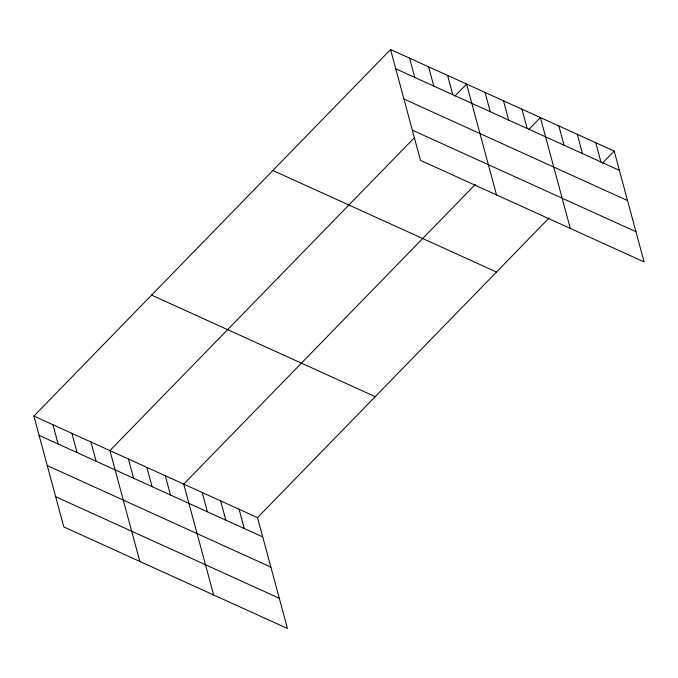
<?xml version="1.0" encoding="UTF-8"?>
<svg xmlns="http://www.w3.org/2000/svg" width="678" height="678" viewBox="0 0 678 678"><rect width="100%" height="100%" fill="white"/><g stroke="black" fill="none" stroke-linecap="round" stroke-linejoin="round"><path stroke-width="1.02" d="M33.9 416.08L257.521 517.628L287.438 628.472L63.808 526.925L33.9 416.08L390.562 49.528L614.192 151.075L644.1 261.92L420.479 160.372L390.562 49.528M414.69 137.397L109.929 450.607L139.838 561.452M454.904 96.073L466.6 84.055L496.508 194.9M475.329 184.433L183.73 484.117L213.638 594.962M528.696 129.583L540.391 117.565L570.3 228.41M257.521 517.628L549.129 217.943M602.496 163.093L614.192 151.075M395.766 68.8L619.387 170.347M403.919 99.013L627.548 200.569M412.317 130.151L635.947 231.706M272.87 170.492L496.491 272.039M151.601 295.116L375.222 396.664M39.104 435.352L262.725 536.9M47.257 465.566L270.878 567.122M55.655 496.703L279.277 598.25M595.742 142.702L600.945 161.966M577.292 134.32L582.495 153.592M558.841 125.939L564.045 145.211M521.95 109.183L527.145 128.456M503.5 100.81L508.695 120.082M485.05 92.428L490.245 111.701M447.59 75.419L452.794 94.691M428.581 66.791L433.784 86.064M409.571 58.155L414.775 77.428M239.08 509.246L244.275 528.518M220.63 500.873L225.825 520.145M202.18 492.491L207.375 511.763M165.279 475.736L170.483 495.008M146.829 467.362L152.033 486.635M128.379 458.981L133.583 478.253M90.928 441.971L96.123 461.243M71.919 433.344L77.114 452.616M52.909 424.708L58.105 443.98"/></g></svg>
